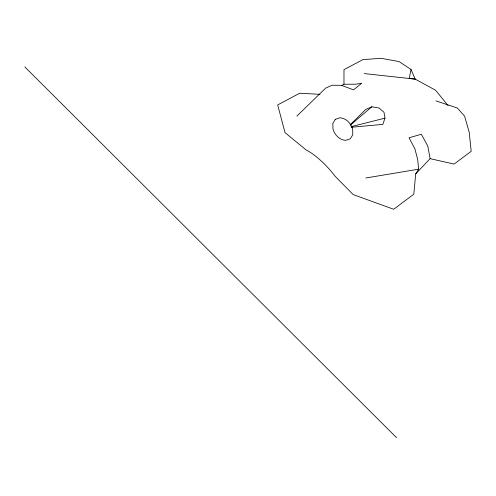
<?xml version="1.0" encoding="UTF-8"?>
<svg xmlns="http://www.w3.org/2000/svg" width="496" height="496" viewBox="0 0 496 496"><rect width="100%" height="100%" fill="white"/><g stroke="black" fill="none" stroke-linecap="round" stroke-linejoin="round"><path stroke-width="0.74" d="M341.291 85.727L343.97 84.239L343.982 69.663L362.843 59.638L381.015 58.292L399.137 61.585L411.035 69.49L415.208 79.112L435.674 90.297L448.093 105.617M415.722 173.86L430.113 158.658L427.8 146.103L421.352 134.255L409.039 137.776L414.916 148.881L417.694 159.607L418.655 169.179L415.722 173.86L413.788 194.234L393.688 209.262L353.189 194.599L335.141 176.297A39.854 13.411 48.4 0 0 306.088 149.91L285.02 132.63L277.686 104.923L299.683 93.223L319.988 94.339M411.035 69.49L409.188 78.467L415.208 79.112L364.343 73.6M350.089 124.949L365.645 109.486L371.845 106.789L379.087 108.023L383.978 112.239L384.995 118.141L382.838 124.384L351.261 127.267M296.844 116.114L325.698 88.065L332.109 85.244L341.453 85.312L353.505 89.863L361.751 83.198L355.781 84.215L343.97 84.239M350.319 125.135L371.845 106.789M351.094 126.685L384.995 118.141M365.843 177.983L418.655 169.179M430.113 158.658L454.1 164.077L471.2 151.292L469.191 132.24L464.597 116.145L457.275 107.992L435.978 100.893M24.8 66.904L396.602 437.708M335.302 119.35L332.822 123.467L332.99 129.065A14.198 11.644 67.6 0 0 345.687 140.343L350.226 138.88L352.78 134.776L352.637 129.115A14.148 11.557 67.3 0 0 339.797 117.812L335.302 119.35"/></g></svg>
